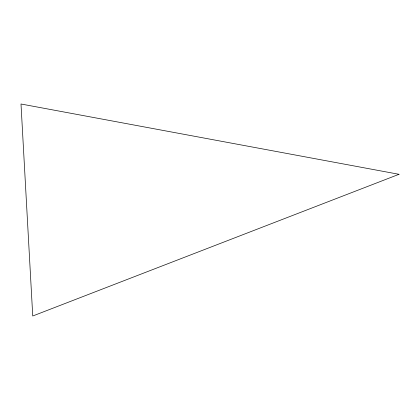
<?xml version="1.0" encoding="UTF-8"?>
<svg xmlns="http://www.w3.org/2000/svg" width="420" height="420" viewBox="0 0 420 420"><rect width="100%" height="100%" fill="white"/><g stroke="black" fill="none" stroke-linecap="round" stroke-linejoin="round"><path stroke-width="0.63" d="M399 174.3L32.744 315.998L21 104.002L399 174.3"/></g></svg>
